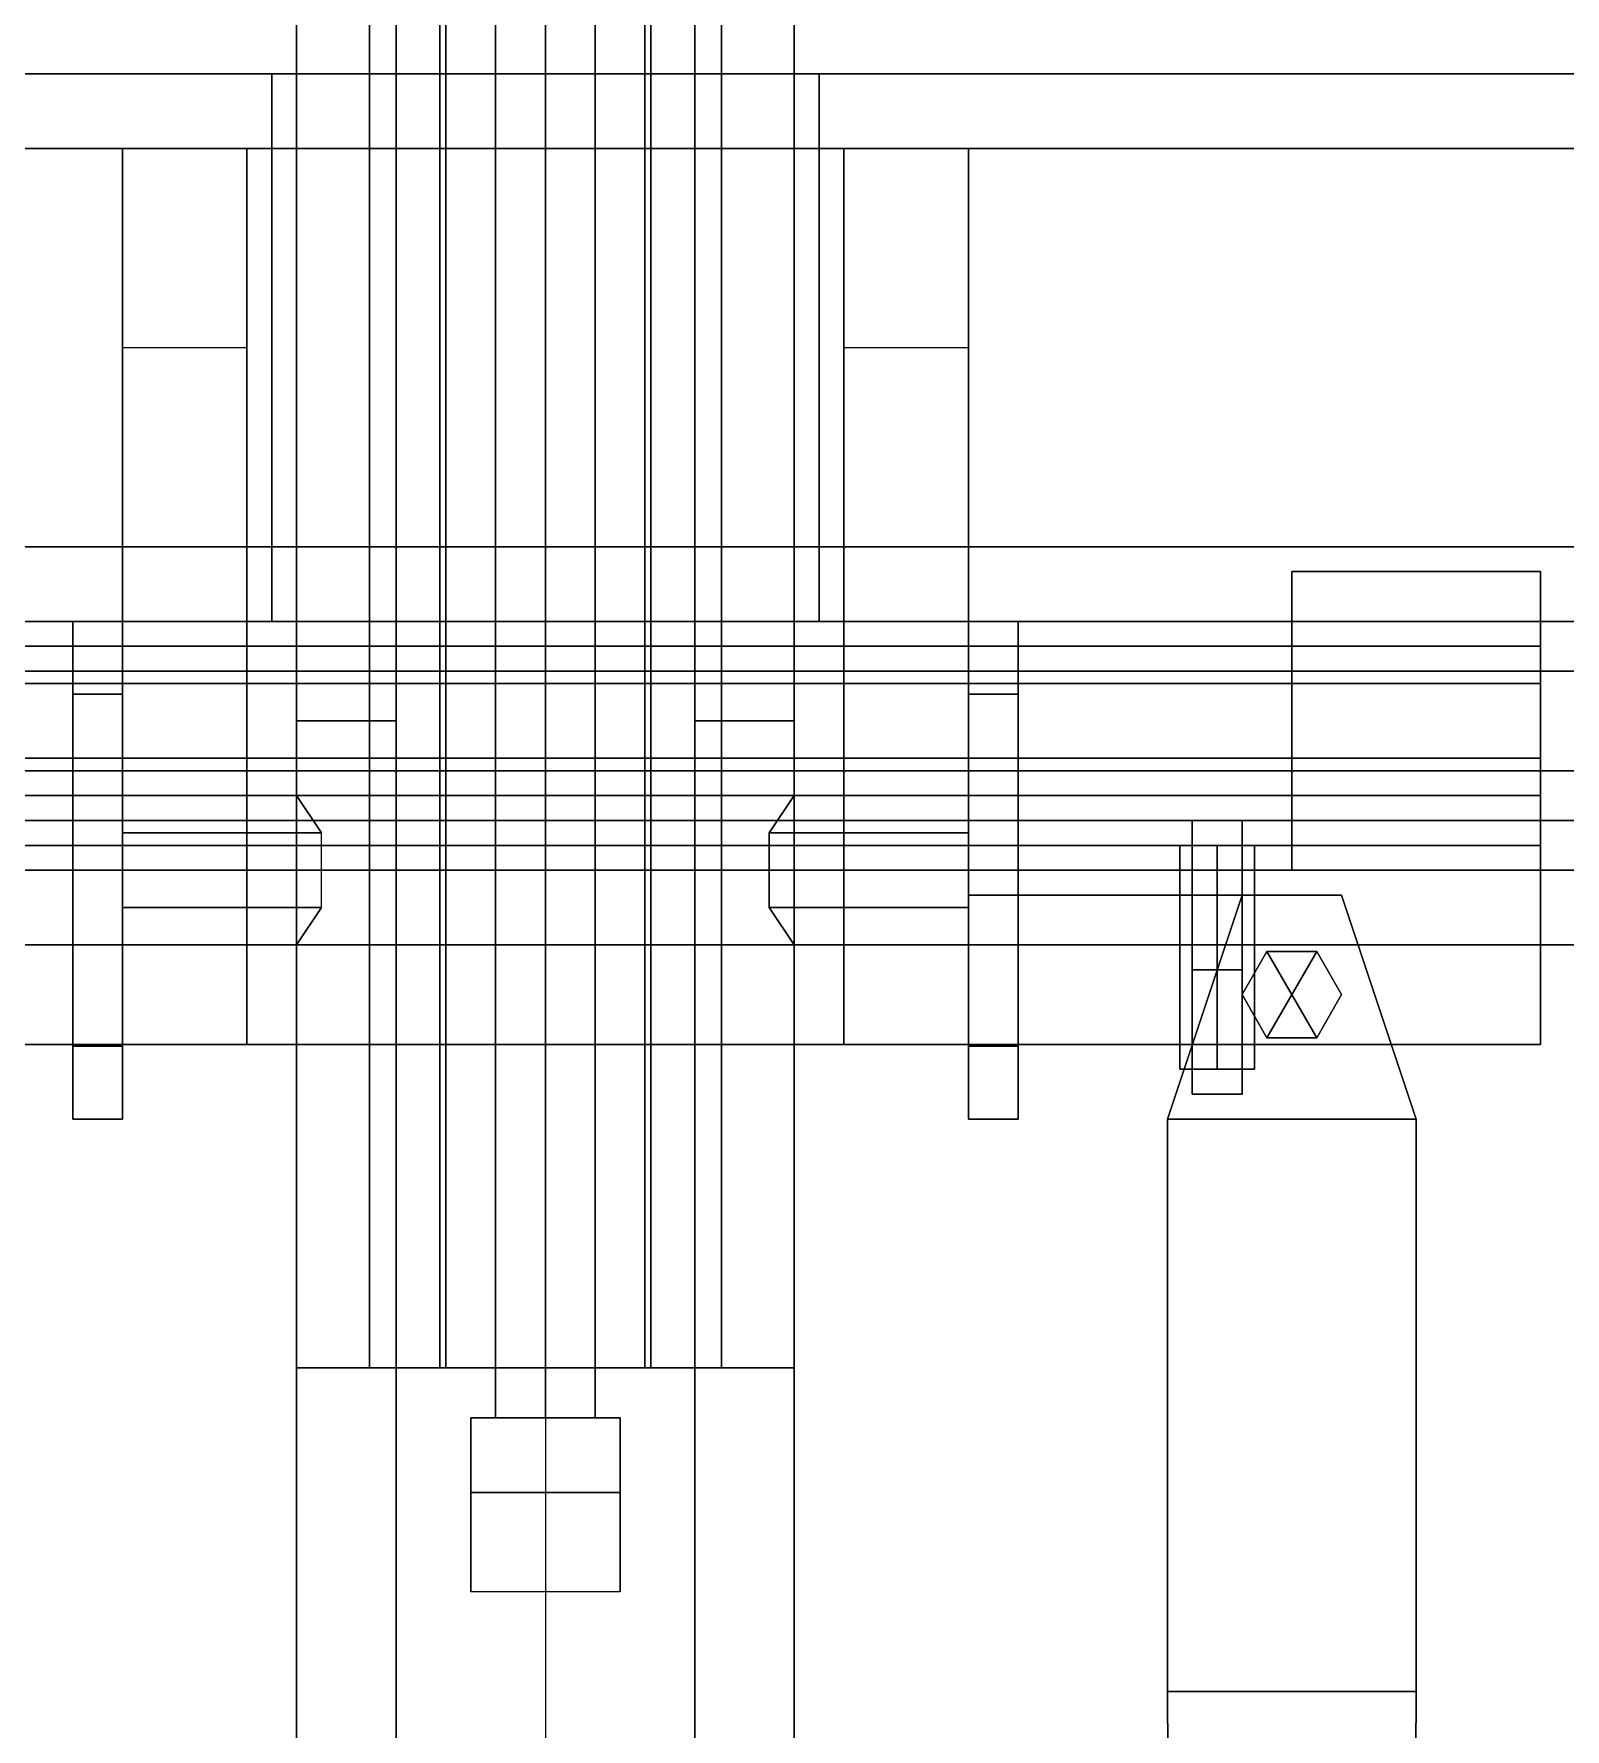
# Model space of a CAD drawing. Header units: millimetres. Extents: x -0.78 to 3, y -2.6 to 4.25.
# Drawn here: x -0.206 to 0.41, y -0.405 to 0.276 of the extents above; entities that cross this region are included whole.
import ezdxf

# ---------------------------------------------------------------- set-up
doc = ezdxf.new("R2010")
doc.units = ezdxf.units.MM
for name, color, linetype in [('carriage', 7, 'Continuous'), ('gun', 1, 'Continuous'), ('sleeve', 5, 'Continuous'), ('trail', 5, 'Continuous'), ('wheels', 2, 'Continuous')]:
    doc.layers.add(name, color=color, linetype=linetype)

msp = doc.modelspace()

# ---------------------------------------------------------------- linework, layer by layer
at = {"layer": 'carriage'}
for points in [[(0.6, 0.26, 0.59), (0.6, 0.39, 0.3), (-0.6, 0.39, 0.3), (-0.6, 0.26, 0.59)], [(-0.6, 0.23, 0.59), (-0.6, 0.36, 0.3), (0.6, 0.36, 0.3), (0.6, 0.23, 0.59)], [(-0.11, 0.07, 1.01), (-0.11, 0.26, 0.59), (-0.6, 0.26, 0.59), (-0.6, 0.07, 1.01)], [(-0.11, 0.04, 1.01), (-0.11, 0.23, 0.59), (-0.11, 0.26, 0.59), (-0.11, 0.07, 1.01)], [(-0.11, 0.26, 0.59), (-0.11, 0.23, 0.59), (0.11, 0.23, 0.59), (0.11, 0.26, 0.59)], [(0.6, 0.07, 1.01), (0.6, 0.26, 0.59), (0.11, 0.26, 0.59), (0.11, 0.07, 1.01)], [(0.11, 0.26, 0.59), (0.11, 0.23, 0.59), (0.11, 0.04, 1.01), (0.11, 0.07, 1.01)], [(-0.6, 0.04, 1.01), (-0.6, 0.23, 0.59), (-0.11, 0.23, 0.59), (-0.11, 0.04, 1.01)], [(-0.17, 0.23, 0.59), (-0.17, 0.03, 0.56), (-0.17, -0.03, 0.8), (-0.17, 0.15, 0.77)], [(-0.12, 0.15, 0.77), (-0.12, 0.23, 0.59), (-0.17, 0.23, 0.59), (-0.17, 0.15, 0.77)], [(-0.12, 0.03, 0.56), (-0.17, 0.03, 0.56), (-0.17, 0.23, 0.59), (-0.12, 0.23, 0.59)], [(-0.12, -0.03, 0.8), (-0.12, 0.03, 0.56), (-0.12, 0.23, 0.59), (-0.12, 0.15, 0.77)], [(0.11, 0.04, 1.01), (0.11, 0.23, 0.59), (0.6, 0.23, 0.59), (0.6, 0.04, 1.01)], [(0.17, 0.15, 0.77), (0.17, 0.23, 0.59), (0.12, 0.23, 0.59), (0.12, 0.15, 0.77)], [(0.12, 0.23, 0.59), (0.12, 0.03, 0.56), (0.12, -0.03, 0.8), (0.12, 0.15, 0.77)], [(0.17, 0.03, 0.56), (0.12, 0.03, 0.56), (0.12, 0.23, 0.59), (0.17, 0.23, 0.59)], [(0.17, -0.03, 0.8), (0.17, 0.03, 0.56), (0.17, 0.23, 0.59), (0.17, 0.15, 0.77)], [(0.6, -0.06, 1.3), (0.6, 0.07, 1.01), (-0.6, 0.07, 1.01), (-0.6, -0.06, 1.3)], [(0.11, 0.07, 1.01), (0.11, 0.04, 1.01), (-0.11, 0.04, 1.01), (-0.11, 0.07, 1.01)], [(0.3, -0.03, 0.55196), (0.3, 0.03, 0.55196), (0.3, 0.06, 0.5), (0.3, -0.06, 0.5)], [(0.4, 0.03, 0.55196), (0.4, 0.06, 0.5), (0.3, 0.06, 0.5), (0.3, 0.03, 0.55196)], [(0.3, -0.06, 0.5), (0.3, 0.06, 0.5), (0.3, 0.03, 0.44804), (0.3, -0.03, 0.44804)], [(0.4, 0.06, 0.5), (0.4, 0.03, 0.44804), (0.3, 0.03, 0.44804), (0.3, 0.06, 0.5)], [(0.4, -0.06, 0.5), (0.4, 0.06, 0.5), (0.4, 0.03, 0.55196), (0.4, -0.03, 0.55196)], [(0.4, -0.03, 0.44804), (0.4, 0.03, 0.44804), (0.4, 0.06, 0.5), (0.4, -0.06, 0.5)], [(-0.6, -0.09, 1.3), (-0.6, 0.04, 1.01), (0.6, 0.04, 1.01), (0.6, -0.09, 1.3)], [(-0.19, -0.13071, 0.87071), (-0.19, 0.04, 0.8), (-0.19, 0.01071, 0.72929), (-0.19, -0.16, 0.8)], [(-0.17, 0.04, 0.8), (-0.17, 0.01071, 0.72929), (-0.19, 0.01071, 0.72929), (-0.19, 0.04, 0.8)], [(-0.19, -0.06, 0.9), (-0.19, 0.01071, 0.87071), (-0.19, 0.04, 0.8), (-0.19, -0.13071, 0.87071)], [(-0.17, 0.01071, 0.87071), (-0.17, 0.04, 0.8), (-0.19, 0.04, 0.8), (-0.19, 0.01071, 0.87071)], [(-0.17, -0.16, 0.8), (-0.17, 0.01071, 0.72929), (-0.17, 0.04, 0.8), (-0.17, -0.13071, 0.87071)], [(-0.17, -0.13071, 0.87071), (-0.17, 0.04, 0.8), (-0.17, 0.01071, 0.87071), (-0.17, -0.06, 0.9)], [(0.19, 0.01071, 0.87071), (0.19, 0.04, 0.8), (0.17, 0.04, 0.8), (0.17, 0.01071, 0.87071)], [(0.19, 0.04, 0.8), (0.19, 0.01071, 0.72929), (0.17, 0.01071, 0.72929), (0.17, 0.04, 0.8)], [(0.17, -0.06, 0.9), (0.17, 0.01071, 0.87071), (0.17, 0.04, 0.8), (0.17, -0.13071, 0.87071)], [(0.17, -0.13071, 0.87071), (0.17, 0.04, 0.8), (0.17, 0.01071, 0.72929), (0.17, -0.16, 0.8)], [(0.19, -0.13071, 0.87071), (0.19, 0.04, 0.8), (0.19, 0.01071, 0.87071), (0.19, -0.06, 0.9)], [(0.19, -0.16, 0.8), (0.19, 0.01071, 0.72929), (0.19, 0.04, 0.8), (0.19, -0.13071, 0.87071)], [(0.4, 0.015, 0.38598), (0.4, 0.03, 0.36), (-0.4, 0.03, 0.36), (-0.4, 0.015, 0.38598)], [(0.4, 0.03, 0.36), (0.4, 0.015, 0.33402), (-0.4, 0.015, 0.33402), (-0.4, 0.03, 0.36)], [(-0.17, 0.03, 0.56), (-0.17, -0.13, 0.56), (-0.17, -0.13, 0.8), (-0.17, -0.03, 0.8)], [(-0.17, 0.03, 0.56), (0.17, 0.03, 0.56), (0.17, 0.03, 0.54), (-0.17, 0.03, 0.54)], [(0.17, 0.03, 0.54), (0.17, -0.05, 0.54), (-0.17, -0.05, 0.54), (-0.17, 0.03, 0.54)], [(-0.17, 0.03, 0.54), (-0.17, -0.05, 0.54), (-0.17, -0.05, 0.56), (-0.17, 0.03, 0.56)], [(-0.12, -0.13, 0.8), (-0.12, -0.13, 0.56), (-0.12, 0.03, 0.56), (-0.12, -0.03, 0.8)], [(-0.12, -0.05, 0.56), (0.12, -0.05, 0.56), (0.12, 0.03, 0.56), (-0.12, 0.03, 0.56)], [(0.12, 0.03, 0.56), (0.12, -0.13, 0.56), (0.12, -0.13, 0.8), (0.12, -0.03, 0.8)], [(0.17, -0.13, 0.8), (0.17, -0.13, 0.56), (0.17, 0.03, 0.56), (0.17, -0.03, 0.8)], [(0.17, 0.03, 0.56), (0.17, -0.05, 0.56), (0.17, -0.05, 0.54), (0.17, 0.03, 0.54)], [(0.4, 0.03, 0.44804), (0.4, 0.02, 0.44804), (0.3, 0.02, 0.44804), (0.3, 0.03, 0.44804)], [(0.4, -0.03, 0.55196), (0.4, 0.03, 0.55196), (0.3, 0.03, 0.55196), (0.3, -0.03, 0.55196)], [(0.4, -0.02, 0.37732), (0.4, -0.03, 0.36), (0.4, 0.03, 0.36), (0.4, 0.02, 0.37732)], [(0.4, -0.03, 0.36), (0.4, -0.015, 0.33402), (0.4, 0.015, 0.33402), (0.4, 0.03, 0.36)], [(0.4, -0.015, 0.38598), (0.4, 0.015, 0.38598), (-0.4, 0.015, 0.38598), (-0.4, -0.015, 0.38598)], [(0.4, 0.015, 0.33402), (0.4, -0.015, 0.33402), (-0.4, -0.015, 0.33402), (-0.4, 0.015, 0.33402)], [(0.4, 0.02, 0.44804), (0.4, 0.02, 0.37732), (0.3, 0.02, 0.37732), (0.3, 0.02, 0.44804)], [(0.3, 0.02, 0.37732), (0.3, -0.02, 0.37732), (0.3, -0.02, 0.44804), (0.3, 0.02, 0.44804)], [(0.4, -0.02, 0.44804), (0.4, -0.02, 0.37732), (0.4, 0.02, 0.37732), (0.4, 0.02, 0.44804)], [(-0.19, -0.16, 0.8), (-0.19, 0.01071, 0.72929), (-0.19, -0.06, 0.7), (-0.19, -0.13071, 0.72929)], [(-0.17, 0.01071, 0.72929), (-0.17, -0.06, 0.7), (-0.19, -0.06, 0.7), (-0.19, 0.01071, 0.72929)], [(-0.17, -0.06, 0.9), (-0.17, 0.01071, 0.87071), (-0.19, 0.01071, 0.87071), (-0.19, -0.06, 0.9)], [(-0.17, -0.13071, 0.72929), (-0.17, -0.06, 0.7), (-0.17, 0.01071, 0.72929), (-0.17, -0.16, 0.8)], [(0.19, -0.06, 0.9), (0.19, 0.01071, 0.87071), (0.17, 0.01071, 0.87071), (0.17, -0.06, 0.9)], [(0.19, 0.01071, 0.72929), (0.19, -0.06, 0.7), (0.17, -0.06, 0.7), (0.17, 0.01071, 0.72929)], [(0.17, -0.16, 0.8), (0.17, 0.01071, 0.72929), (0.17, -0.06, 0.7), (0.17, -0.13071, 0.72929)], [(0.19, -0.13071, 0.72929), (0.19, -0.06, 0.7), (0.19, 0.01071, 0.72929), (0.19, -0.16, 0.8)], [(0.4, -0.03, 0.36), (0.4, -0.015, 0.38598), (-0.4, -0.015, 0.38598), (-0.4, -0.03, 0.36)], [(0.4, -0.015, 0.33402), (0.4, -0.03, 0.36), (-0.4, -0.03, 0.36), (-0.4, -0.015, 0.33402)], [(0.3, -0.02, 0.44804), (0.3, -0.02, 0.37732), (0.4, -0.02, 0.37732), (0.4, -0.02, 0.44804)], [(0.4, -0.03, 0.44804), (0.4, -0.02, 0.44804), (0.3, -0.02, 0.44804), (0.3, -0.03, 0.44804)], [(-0.17, -0.03, 0.8), (-0.17, -0.13, 0.8), (-0.12, -0.13, 0.8), (-0.12, -0.03, 0.8)], [(-0.09, -0.045, 0.82598), (-0.1, -0.03, 0.8), (-0.17, -0.03, 0.8), (-0.17, -0.045, 0.82598)], [(-0.1, -0.03, 0.8), (-0.09, -0.045, 0.77402), (-0.12, -0.045, 0.77402), (-0.12, -0.03, 0.8)], [(0.17, -0.045, 0.82598), (0.17, -0.03, 0.8), (0.1, -0.03, 0.8), (0.09, -0.045, 0.82598)], [(0.12, -0.03, 0.8), (0.12, -0.045, 0.77402), (0.09, -0.045, 0.77402), (0.1, -0.03, 0.8)], [(0.12, -0.03, 0.8), (0.12, -0.13, 0.8), (0.17, -0.13, 0.8), (0.17, -0.03, 0.8)], [(0.4, -0.06, 0.5), (0.4, -0.03, 0.55196), (0.3, -0.03, 0.55196), (0.3, -0.06, 0.5)], [(0.4, -0.03, 0.44804), (0.4, -0.06, 0.5), (0.3, -0.06, 0.5), (0.3, -0.03, 0.44804)], [(0.17, -0.07, 0.69), (0.26, -0.07, 0.69), (0.26, -0.04, 0.69), (0.17, -0.04, 0.69)], [(0.17, -0.04, 0.69), (0.26, -0.04, 0.69), (0.28, -0.04, 0.67), (0.17, -0.04, 0.67)], [(0.28, -0.04, 0.67), (0.28, -0.07, 0.67), (0.17, -0.07, 0.67), (0.17, -0.04, 0.67)], [(0.26, -0.04, 0.69), (0.26, -0.07, 0.69), (0.26, -0.07, 1.14), (0.26, -0.04, 1.14)], [(0.28, -0.04, 1.14), (0.28, -0.04, 0.67), (0.26, -0.04, 0.69), (0.26, -0.04, 1.14)], [(0.26, -0.04, 1.14), (0.26, -0.15, 1.14), (0.28, -0.15, 1.14), (0.28, -0.04, 1.14)], [(0.28, -0.07, 1.14), (0.28, -0.07, 0.67), (0.28, -0.04, 0.67), (0.28, -0.04, 1.14)], [(-0.09, -0.075, 0.82598), (-0.09, -0.045, 0.82598), (-0.17, -0.045, 0.82598), (-0.17, -0.075, 0.82598)], [(-0.1, -0.045, 0.77402), (-0.1, -0.075, 0.77402), (-0.12, -0.075, 0.77402), (-0.12, -0.045, 0.77402)], [(0.17, -0.075, 0.82598), (0.17, -0.045, 0.82598), (0.09, -0.045, 0.82598), (0.09, -0.075, 0.82598)], [(0.12, -0.045, 0.77402), (0.12, -0.075, 0.77402), (0.09, -0.075, 0.77402), (0.09, -0.045, 0.77402)], [(-0.4, -0.05, 0.56), (-0.4, -0.13, 0.56), (0.4, -0.13, 0.56), (0.4, -0.05, 0.56)], [(0.4, -0.05, 0.56), (0.4, -0.05, 0.5), (-0.4, -0.05, 0.5), (-0.4, -0.05, 0.56)], [(0.4, -0.05, 0.5), (0.4, -0.13, 0.5), (-0.4, -0.13, 0.5), (-0.4, -0.05, 0.5)], [(0.27, -0.05, 1.175), (0.255, -0.05, 1.16), (0.255, -0.14, 1.16), (0.27, -0.14, 1.175)], [(0.255, -0.05, 1.16), (0.27, -0.05, 1.145), (0.27, -0.14, 1.145), (0.255, -0.14, 1.16)], [(0.285, -0.05, 1.16), (0.27, -0.05, 1.145), (0.255, -0.05, 1.16), (0.27, -0.05, 1.175)], [(0.285, -0.05, 1.16), (0.27, -0.05, 1.175), (0.27, -0.14, 1.175), (0.285, -0.14, 1.16)], [(0.27, -0.05, 1.145), (0.285, -0.05, 1.16), (0.285, -0.14, 1.16), (0.27, -0.14, 1.145)], [(0.4, -0.13, 0.56), (0.4, -0.13, 0.5), (0.4, -0.05, 0.5), (0.4, -0.05, 0.56)], [(-0.6, -0.06, 1.3), (-0.6, -0.09, 1.3), (0.6, -0.09, 1.3), (0.6, -0.06, 1.3)], [(-0.17, -0.06, 0.7), (-0.17, -0.13071, 0.72929), (-0.19, -0.13071, 0.72929), (-0.19, -0.06, 0.7)], [(-0.17, -0.13071, 0.87071), (-0.17, -0.06, 0.9), (-0.19, -0.06, 0.9), (-0.19, -0.13071, 0.87071)], [(0.19, -0.13071, 0.87071), (0.19, -0.06, 0.9), (0.17, -0.06, 0.9), (0.17, -0.13071, 0.87071)], [(0.19, -0.06, 0.7), (0.19, -0.13071, 0.72929), (0.17, -0.13071, 0.72929), (0.17, -0.06, 0.7)], [(0.17, -0.07, 0.67), (0.28, -0.07, 0.67), (0.26, -0.07, 0.69), (0.17, -0.07, 0.69)], [(0.26, -0.07, 1.12), (0.26, -0.07, 0.69), (0.28, -0.07, 0.67), (0.28, -0.07, 1.12)], [(0.26, -0.07, 1.09), (0.26, -0.13, 1.09), (0.28, -0.13, 1.09), (0.28, -0.07, 1.09)], [(0.26, -0.07, 1.08), (0.26, -0.1, 1.08), (0.26, -0.1, 1.09), (0.26, -0.07, 1.09)], [(0.28, -0.07, 1.08), (0.28, -0.1, 1.08), (0.26, -0.1, 1.08), (0.26, -0.07, 1.08)], [(0.26, -0.07, 1.03), (0.26, -0.1, 1.03), (0.26, -0.1, 1.05), (0.26, -0.07, 1.05)], [(0.26, -0.07, 1.05), (0.26, -0.1, 1.05), (0.28, -0.1, 1.05), (0.28, -0.07, 1.05)], [(0.28, -0.07, 1.03), (0.28, -0.1, 1.03), (0.26, -0.1, 1.03), (0.26, -0.07, 1.03)], [(0.26, -0.07, 1.12), (0.26, -0.13, 1.12), (0.26, -0.13, 1.14), (0.26, -0.07, 1.14)], [(0.28, -0.07, 1.12), (0.28, -0.13, 1.12), (0.26, -0.13, 1.12), (0.26, -0.07, 1.12)], [(0.28, -0.1, 1.09), (0.28, -0.1, 1.08), (0.28, -0.07, 1.08), (0.28, -0.07, 1.09)], [(0.28, -0.1, 1.05), (0.28, -0.1, 1.03), (0.28, -0.07, 1.03), (0.28, -0.07, 1.05)], [(0.28, -0.13, 1.14), (0.28, -0.13, 1.12), (0.28, -0.07, 1.12), (0.28, -0.07, 1.14)], [(-0.1, -0.09, 0.8), (-0.09, -0.075, 0.82598), (-0.17, -0.075, 0.82598), (-0.17, -0.09, 0.8)], [(-0.09, -0.075, 0.77402), (-0.1, -0.09, 0.8), (-0.12, -0.09, 0.8), (-0.12, -0.075, 0.77402)], [(0.17, -0.09, 0.8), (0.17, -0.075, 0.82598), (0.09, -0.075, 0.82598), (0.1, -0.09, 0.8)], [(0.12, -0.075, 0.77402), (0.12, -0.09, 0.8), (0.1, -0.09, 0.8), (0.09, -0.075, 0.77402)], [(0.29, -0.09268, 0.56), (0.28, -0.11, 0.56), (0.28, -0.11, 0.62), (0.29, -0.09268, 0.62)], [(0.28, -0.11, 0.5), (0.29, -0.09268, 0.5), (0.29, -0.09268, 0.44), (0.28, -0.11, 0.44)], [(0.29, -0.12732, 0.44), (0.28, -0.11, 0.44), (0.29, -0.09268, 0.44), (0.31, -0.12732, 0.44)], [(0.29, -0.09268, 0.62), (0.28, -0.11, 0.62), (0.29, -0.12732, 0.62), (0.31, -0.09268, 0.62)], [(0.31, -0.09268, 0.56), (0.29, -0.09268, 0.56), (0.29, -0.09268, 0.62), (0.31, -0.09268, 0.62)], [(0.29, -0.09268, 0.5), (0.31, -0.09268, 0.5), (0.31, -0.09268, 0.44), (0.29, -0.09268, 0.44)], [(0.31, -0.12732, 0.44), (0.29, -0.09268, 0.44), (0.31, -0.09268, 0.44), (0.32, -0.11, 0.44)], [(0.31, -0.09268, 0.62), (0.29, -0.12732, 0.62), (0.31, -0.12732, 0.62), (0.32, -0.11, 0.62)], [(0.32, -0.11, 0.56), (0.31, -0.09268, 0.56), (0.31, -0.09268, 0.62), (0.32, -0.11, 0.62)], [(0.31, -0.09268, 0.5), (0.32, -0.11, 0.5), (0.32, -0.11, 0.44), (0.31, -0.09268, 0.44)], [(0.28, -0.1, 1.09), (0.28, -0.1, 0.95), (0.26, -0.1, 0.95), (0.26, -0.1, 1.09)], [(0.26, -0.1, 0.95), (0.26, -0.13, 0.95), (0.26, -0.13, 1.09), (0.26, -0.1, 1.09)], [(0.28, -0.1, 0.95), (0.28, -0.13, 0.95), (0.26, -0.13, 0.95), (0.26, -0.1, 0.95)], [(0.28, -0.13, 1.09), (0.28, -0.13, 0.95), (0.28, -0.1, 0.95), (0.28, -0.1, 1.09)], [(0.28, -0.11, 0.56), (0.29, -0.12732, 0.56), (0.29, -0.12732, 0.62), (0.28, -0.11, 0.62)], [(0.29, -0.12732, 0.5), (0.28, -0.11, 0.5), (0.28, -0.11, 0.44), (0.29, -0.12732, 0.44)], [(0.31, -0.12732, 0.56), (0.32, -0.11, 0.56), (0.32, -0.11, 0.62), (0.31, -0.12732, 0.62)], [(0.32, -0.11, 0.5), (0.31, -0.12732, 0.5), (0.31, -0.12732, 0.44), (0.32, -0.11, 0.44)], [(0.29, -0.12732, 0.56), (0.31, -0.12732, 0.56), (0.31, -0.12732, 0.62), (0.29, -0.12732, 0.62)], [(0.31, -0.12732, 0.5), (0.29, -0.12732, 0.5), (0.29, -0.12732, 0.44), (0.31, -0.12732, 0.44)], [(-0.4, -0.13, 0.56), (-0.4, -0.13, 0.5), (0.4, -0.13, 0.5), (0.4, -0.13, 0.56)], [(-0.17, -0.13071, 0.72929), (-0.17, -0.16, 0.8), (-0.19, -0.16, 0.8), (-0.19, -0.13071, 0.72929)], [(-0.17, -0.16, 0.8), (-0.17, -0.13071, 0.87071), (-0.19, -0.13071, 0.87071), (-0.19, -0.16, 0.8)], [(-0.17, -0.13, 0.8), (-0.17, -0.13, 0.56), (-0.12, -0.13, 0.56), (-0.12, -0.13, 0.8)], [(0.12, -0.13, 0.8), (0.12, -0.13, 0.56), (0.17, -0.13, 0.56), (0.17, -0.13, 0.8)], [(0.19, -0.16, 0.8), (0.19, -0.13071, 0.87071), (0.17, -0.13071, 0.87071), (0.17, -0.16, 0.8)], [(0.19, -0.13071, 0.72929), (0.19, -0.16, 0.8), (0.17, -0.16, 0.8), (0.17, -0.13071, 0.72929)], [(0.26, -0.13, 1.03), (0.26, -0.13, 0.95), (0.28, -0.13, 0.95), (0.28, -0.13, 1.03)], [(0.26, -0.13, 1.03), (0.26, -0.15, 1.03), (0.26, -0.15, 1.14), (0.26, -0.13, 1.14)], [(0.28, -0.13, 1.12), (0.28, -0.13, 1.09), (0.26, -0.13, 1.09), (0.26, -0.13, 1.12)], [(0.28, -0.13, 1.03), (0.28, -0.15, 1.03), (0.26, -0.15, 1.03), (0.26, -0.13, 1.03)], [(0.28, -0.15, 1.14), (0.28, -0.15, 1.03), (0.28, -0.13, 1.03), (0.28, -0.13, 1.14)], [(0.27, -0.14, 1.175), (0.255, -0.14, 1.16), (0.27, -0.14, 1.145), (0.285, -0.14, 1.16)], [(0.26, -0.15, 1.14), (0.26, -0.15, 1.03), (0.28, -0.15, 1.03), (0.28, -0.15, 1.14)]]:
    msp.add_3dface(points, dxfattribs=at)
at = {"layer": 'gun'}
for points in [[(-0.04243, 0.93, 0.84243), (-0.06, 0.93, 0.8), (-0.06, -0.26, 0.8), (-0.04243, -0.26, 0.84243)], [(-0.06, 0.93, 0.8), (-0.04243, 0.93, 0.75757), (-0.04243, -0.26, 0.75757), (-0.06, -0.26, 0.8)], [(0, 0.93, 0.86), (-0.04243, 0.93, 0.84243), (-0.04243, -0.26, 0.84243), (0, -0.26, 0.86)], [(-0.04243, 0.93, 0.75757), (0, 0.93, 0.74), (0, -0.26, 0.74), (-0.04243, -0.26, 0.75757)], [(0.04243, 0.93, 0.84243), (0, 0.93, 0.86), (0, -0.26, 0.86), (0.04243, -0.26, 0.84243)], [(0, 0.93, 0.74), (0.04243, 0.93, 0.75757), (0.04243, -0.26, 0.75757), (0, -0.26, 0.74)], [(0.06, 0.93, 0.8), (0.04243, 0.93, 0.84243), (0.04243, -0.26, 0.84243), (0.06, -0.26, 0.8)], [(0.04243, 0.93, 0.75757), (0.06, 0.93, 0.8), (0.06, -0.26, 0.8), (0.04243, -0.26, 0.75757)], [(0, 0.72, 0.69), (-0.02, 0.72, 0.67), (-0.02, -0.28, 0.67), (0, -0.28, 0.69)], [(-0.02, 0.72, 0.67), (0, 0.72, 0.65), (0, -0.28, 0.65), (-0.02, -0.28, 0.67)], [(0.02, 0.72, 0.67), (0, 0.72, 0.69), (0, -0.28, 0.69), (0.02, -0.28, 0.67)], [(0, 0.72, 0.65), (0.02, 0.72, 0.67), (0.02, -0.28, 0.67), (0, -0.28, 0.65)], [(-0.1, -0.26, 0.75), (-0.1, -0.45, 0.75), (-0.1, -0.45, 0.95), (-0.1, -0.26, 0.95)], [(-0.1, -0.26, 0.95), (-0.1, -0.45, 0.95), (0.1, -0.45, 0.95), (0.1, -0.26, 0.95)], [(0.1, -0.26, 0.95), (0.1, -0.26, 0.75), (-0.1, -0.26, 0.75), (-0.1, -0.26, 0.95)], [(-0.06, -0.26, 0.75), (-0.06, -0.45, 0.75), (-0.1, -0.45, 0.75), (-0.1, -0.26, 0.75)], [(0.06, -0.26, 0.75), (0.06, -0.26, 0.71), (-0.06, -0.26, 0.71), (-0.06, -0.26, 0.75)], [(-0.06, -0.26, 0.71), (-0.06, -0.45, 0.71), (-0.06, -0.45, 0.75), (-0.06, -0.26, 0.75)], [(0.06, -0.26, 0.71), (0.06, -0.45, 0.71), (-0.06, -0.45, 0.71), (-0.06, -0.26, 0.71)], [(0.06, -0.45, 0.75), (0.06, -0.45, 0.71), (0.06, -0.26, 0.71), (0.06, -0.26, 0.75)], [(0.1, -0.26, 0.75), (0.1, -0.45, 0.75), (0.06, -0.45, 0.75), (0.06, -0.26, 0.75)], [(0.1, -0.45, 0.95), (0.1, -0.45, 0.75), (0.1, -0.26, 0.75), (0.1, -0.26, 0.95)], [(-0.03, -0.28, 0.64), (-0.03, -0.31, 0.64), (-0.03, -0.35, 0.71), (-0.03, -0.28, 0.71)], [(0.03, -0.28, 0.64), (0.03, -0.31, 0.64), (-0.03, -0.31, 0.64), (-0.03, -0.28, 0.64)], [(0.03, -0.28, 0.71), (0.03, -0.28, 0.64), (-0.03, -0.28, 0.64), (-0.03, -0.28, 0.71)], [(0.03, -0.35, 0.71), (0.03, -0.31, 0.64), (0.03, -0.28, 0.64), (0.03, -0.28, 0.71)], [(-0.03, -0.35, 0.71), (-0.03, -0.31, 0.64), (0.03, -0.31, 0.64), (0.03, -0.35, 0.71)]]:
    msp.add_3dface(points, dxfattribs=at)
at = {"layer": 'sleeve'}
for points in [[(-0.07071, 0.81, 0.87071), (-0.1, 0.81, 0.8), (-0.1, -0.26, 0.8), (-0.07071, -0.26, 0.87071)], [(-0.1, 0.81, 0.8), (-0.07071, 0.81, 0.72929), (-0.07071, -0.26, 0.72929), (-0.1, -0.26, 0.8)], [(0, 0.81, 0.9), (-0.07071, 0.81, 0.87071), (-0.07071, -0.26, 0.87071), (0, -0.26, 0.9)], [(-0.07071, 0.81, 0.72929), (0, 0.81, 0.7), (0, -0.26, 0.7), (-0.07071, -0.26, 0.72929)], [(0.07071, 0.81, 0.87071), (0, 0.81, 0.9), (0, -0.26, 0.9), (0.07071, -0.26, 0.87071)], [(0, 0.81, 0.7), (0.07071, 0.81, 0.72929), (0.07071, -0.26, 0.72929), (0, -0.26, 0.7)], [(0.1, 0.81, 0.8), (0.07071, 0.81, 0.87071), (0.07071, -0.26, 0.87071), (0.1, -0.26, 0.8)], [(0.07071, 0.81, 0.72929), (0.1, 0.81, 0.8), (0.1, -0.26, 0.8), (0.07071, -0.26, 0.72929)], [(-0.02, 0.7, 0.70464), (-0.04, 0.7, 0.67), (-0.04, -0.26, 0.67), (-0.02, -0.26, 0.70464)], [(-0.04, 0.7, 0.67), (-0.02, 0.7, 0.63536), (-0.02, -0.26, 0.63536), (-0.04, -0.26, 0.67)], [(0.02, 0.7, 0.70464), (-0.02, 0.7, 0.70464), (-0.02, -0.26, 0.70464), (0.02, -0.26, 0.70464)], [(-0.02, 0.7, 0.63536), (0.02, 0.7, 0.63536), (0.02, -0.26, 0.63536), (-0.02, -0.26, 0.63536)], [(0.04, 0.7, 0.67), (0.02, 0.7, 0.70464), (0.02, -0.26, 0.70464), (0.04, -0.26, 0.67)], [(0.02, 0.7, 0.63536), (0.04, 0.7, 0.67), (0.04, -0.26, 0.67), (0.02, -0.26, 0.63536)], [(-0.1, 0, 0.62), (-0.1, -0.69, 0.62), (-0.1, -0.73, 0.71), (-0.1, 0, 0.71)], [(-0.06, 0, 0.62), (-0.06, -0.69, 0.62), (-0.1, -0.69, 0.62), (-0.1, 0, 0.62)], [(-0.1, 0, 0.71), (-0.1, -0.73, 0.71), (-0.1, -0.73, 0.75), (-0.1, 0, 0.75)], [(-0.1, 0, 0.75), (-0.1, -0.73, 0.75), (-0.06, -0.73, 0.75), (-0.06, 0, 0.75)], [(-0.06, 0, 0.71), (-0.06, 0, 0.62), (-0.1, 0, 0.62), (-0.1, 0, 0.71)], [(-0.06, 0, 0.75), (-0.06, 0, 0.71), (-0.1, 0, 0.71), (-0.1, 0, 0.75)], [(-0.06, -0.73, 0.71), (-0.06, -0.69, 0.62), (-0.06, 0, 0.62), (-0.06, 0, 0.71)], [(-0.06, -0.73, 0.75), (-0.06, -0.73, 0.71), (-0.06, 0, 0.71), (-0.06, 0, 0.75)], [(0.06, 0, 0.71), (0.06, -0.73, 0.71), (0.06, -0.73, 0.75), (0.06, 0, 0.75)], [(0.06, 0, 0.75), (0.06, -0.73, 0.75), (0.1, -0.73, 0.75), (0.1, 0, 0.75)], [(0.1, 0, 0.75), (0.1, 0, 0.71), (0.06, 0, 0.71), (0.06, 0, 0.75)], [(0.06, 0, 0.62), (0.06, -0.69, 0.62), (0.06, -0.73, 0.71), (0.06, 0, 0.71)], [(0.1, 0, 0.71), (0.1, 0, 0.62), (0.06, 0, 0.62), (0.06, 0, 0.71)], [(0.1, 0, 0.62), (0.1, -0.69, 0.62), (0.06, -0.69, 0.62), (0.06, 0, 0.62)], [(0.1, -0.73, 0.75), (0.1, -0.73, 0.71), (0.1, 0, 0.71), (0.1, 0, 0.75)], [(0.1, -0.73, 0.71), (0.1, -0.69, 0.62), (0.1, 0, 0.62), (0.1, 0, 0.71)], [(0, -0.26, 0.9), (-0.07071, -0.26, 0.87071), (-0.1, -0.26, 0.8), (0.07071, -0.26, 0.87071)], [(0.07071, -0.26, 0.87071), (-0.1, -0.26, 0.8), (-0.07071, -0.26, 0.72929), (0.1, -0.26, 0.8)], [(0.1, -0.26, 0.8), (-0.07071, -0.26, 0.72929), (0, -0.26, 0.7), (0.07071, -0.26, 0.72929)], [(0.02, -0.26, 0.63536), (-0.02, -0.26, 0.70464), (-0.04, -0.26, 0.67), (-0.02, -0.26, 0.63536)], [(0.04, -0.26, 0.67), (0.02, -0.26, 0.70464), (-0.02, -0.26, 0.70464), (0.02, -0.26, 0.63536)]]:
    msp.add_3dface(points, dxfattribs=at)
at = {"layer": 'trail'}
for points in [[(0.25, -0.16, 0.49), (0.28, -0.07, 0.49), (0.28, -0.07, 0.46), (0.25, -0.16, 0.46)], [(0.25, -0.16, 0.46), (0.28, -0.07, 0.46), (0.32, -0.07, 0.46), (0.35, -0.16, 0.46)], [(0.35, -0.16, 0.49), (0.32, -0.07, 0.49), (0.28, -0.07, 0.49), (0.25, -0.16, 0.49)], [(0.35, -0.16, 0.6), (0.32, -0.07, 0.6), (0.28, -0.07, 0.6), (0.25, -0.16, 0.6)], [(0.25, -0.16, 0.57), (0.28, -0.07, 0.57), (0.32, -0.07, 0.57), (0.35, -0.16, 0.57)], [(0.25, -0.16, 0.6), (0.28, -0.07, 0.6), (0.28, -0.07, 0.57), (0.25, -0.16, 0.57)], [(0.32, -0.07, 0.49), (0.32, -0.07, 0.46), (0.28, -0.07, 0.46), (0.28, -0.07, 0.49)], [(0.32, -0.07, 0.6), (0.32, -0.07, 0.57), (0.28, -0.07, 0.57), (0.28, -0.07, 0.6)], [(0.32, -0.07, 0.46), (0.32, -0.07, 0.49), (0.35, -0.16, 0.49), (0.35, -0.16, 0.46)], [(0.32, -0.07, 0.57), (0.32, -0.07, 0.6), (0.35, -0.16, 0.6), (0.35, -0.16, 0.57)], [(0.35, -0.16, 0.57), (0.35, -0.16, 0.49), (0.25, -0.16, 0.49), (0.25, -0.16, 0.57)], [(0.25, -0.39, 0.6), (0.25, -0.16, 0.6), (0.25, -0.16, 0.46), (0.25, -0.39, 0.46)], [(0.25, -0.39, 0.46), (0.25, -0.16, 0.46), (0.35, -0.16, 0.46), (0.35, -0.39, 0.46)], [(0.35, -0.39, 0.6), (0.35, -0.16, 0.6), (0.25, -0.16, 0.6), (0.25, -0.39, 0.6)], [(0.35, -0.16, 0.46), (0.35, -0.16, 0.6), (0.35, -0.39, 0.6), (0.35, -0.39, 0.46)], [(0.25, -0.39, 0.6), (0.26, -2.31, 0.1), (0.34, -2.31, 0.1), (0.35, -0.39, 0.6)], [(0.25, -0.39, 0.46), (0.26, -2.28, 0.02), (0.26, -2.31, 0.1), (0.25, -0.39, 0.6)], [(0.35, -0.39, 0.46), (0.34, -2.28, 0.02), (0.26, -2.28, 0.02), (0.25, -0.39, 0.46)], [(0.34, -2.31, 0.1), (0.34, -2.28, 0.02), (0.35, -0.39, 0.46), (0.35, -0.39, 0.6)]]:
    msp.add_3dface(points, dxfattribs=at)
at = {"layer": 'wheels'}
msp.add_xline((0, 0, 0.5), (0, -1), dxfattribs=at)
for points in [[(0.65, 0.02, 0.53464), (0.65, 0.04, 0.5), (-0.65, 0.04, 0.5), (-0.65, 0.02, 0.53464)], [(0.65, 0.04, 0.5), (0.65, 0.02, 0.46536), (-0.65, 0.02, 0.46536), (-0.65, 0.04, 0.5)], [(0.65, -0.02, 0.53464), (0.65, 0.02, 0.53464), (-0.65, 0.02, 0.53464), (-0.65, -0.02, 0.53464)], [(0.65, 0.02, 0.46536), (0.65, -0.02, 0.46536), (-0.65, -0.02, 0.46536), (-0.65, 0.02, 0.46536)], [(0.65, -0.04, 0.5), (0.65, -0.02, 0.53464), (-0.65, -0.02, 0.53464), (-0.65, -0.04, 0.5)], [(0.65, -0.02, 0.46536), (0.65, -0.04, 0.5), (-0.65, -0.04, 0.5), (-0.65, -0.02, 0.46536)]]:
    msp.add_3dface(points, dxfattribs=at)

doc.saveas('drawing.dxf')
